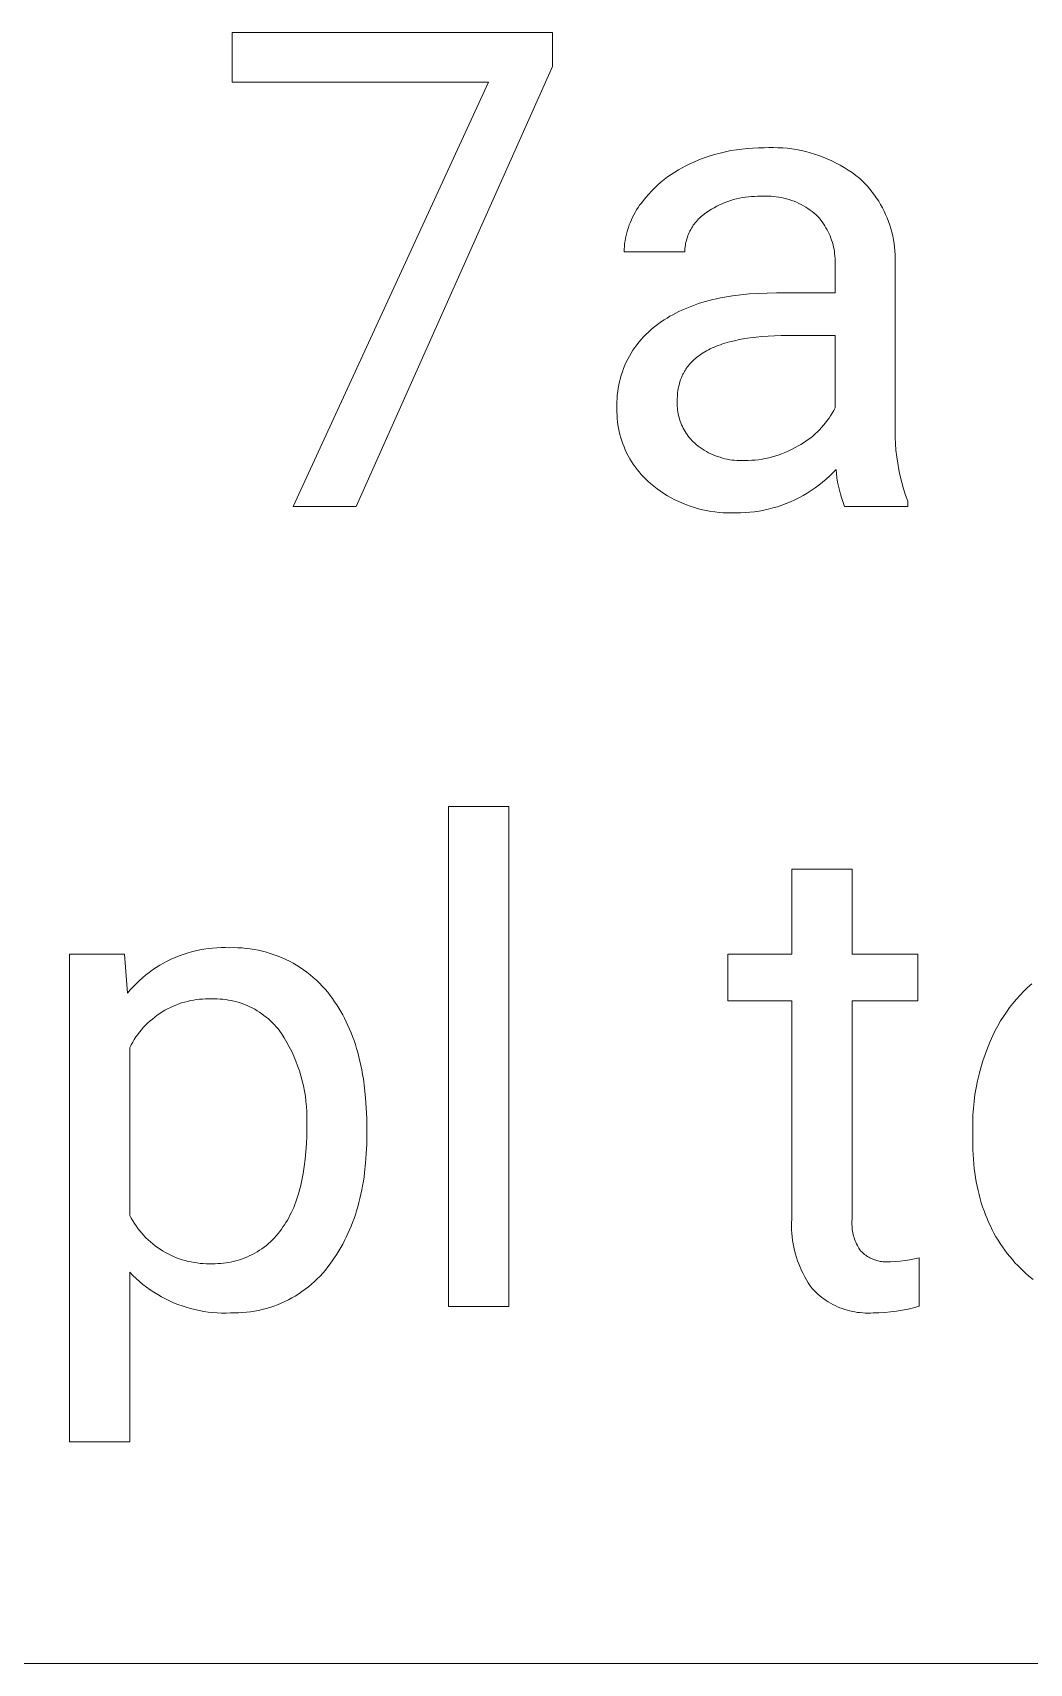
# Model space of a CAD drawing. Header units: millimetres. Extents: x -962 to 3068, y -237 to 2578.
# Drawn here: x 2052.8 to 2133.1, y -12 to 119.3 of the extents above; entities that cross this region are included whole.
import ezdxf

# ---------------------------------------------------------------- set-up
doc = ezdxf.new("R2010")
doc.units = ezdxf.units.MM
doc.header["$MEASUREMENT"] = 0
doc.layers.add('Domyślny', color=7, linetype='Continuous', true_color=0x000000)

msp = doc.modelspace()

# ---------------------------------------------------------------- linework, layer by layer
at = {"layer": 'Domyślny', "color": 18, "lineweight": 15, "true_color": 0x000000}
for p, q in [((2068.88, 115.34), (2068.88, 119.33)), ((2068.88, 119.33), (2094.67, 119.33)), ((2094.67, 119.33), (2094.67, 116.6)), ((2094.67, 116.6), (2078.86, 81.16)), ((2089.53, 115.34), (2068.88, 115.34)), ((2073.78, 81.16), (2089.53, 115.34)), ((2106.05, 108.9), (2106.46, 109.07)), ((2106.46, 109.07), (2106.88, 109.23)), ((2106.88, 109.23), (2107.3, 109.37)), ((2107.3, 109.37), (2107.73, 109.51)), ((2107.73, 109.51), (2108.16, 109.62)), ((2108.16, 109.62), (2108.6, 109.73)), ((2108.6, 109.73), (2109.04, 109.82)), ((2109.04, 109.82), (2109.48, 109.89)), ((2109.48, 109.89), (2109.92, 109.95)), ((2109.92, 109.95), (2110.37, 110)), ((2110.37, 110), (2110.81, 110.03)), ((2110.81, 110.03), (2111.26, 110.05)), ((2111.26, 110.05), (2111.71, 110.05)), ((2111.71, 110.05), (2112.08, 110.07)), ((2112.08, 110.07), (2112.46, 110.07)), ((2112.46, 110.07), (2112.83, 110.06)), ((2112.83, 110.06), (2113.21, 110.04)), ((2113.21, 110.04), (2113.58, 110.01)), ((2113.58, 110.01), (2113.95, 109.96)), ((2113.95, 109.96), (2114.32, 109.9)), ((2114.32, 109.9), (2114.69, 109.83)), ((2114.69, 109.83), (2115.06, 109.75)), ((2115.06, 109.75), (2115.42, 109.65)), ((2115.42, 109.65), (2115.78, 109.54)), ((2115.78, 109.54), (2116.13, 109.42)), ((2116.13, 109.42), (2116.48, 109.29)), ((2116.48, 109.29), (2116.83, 109.14)), ((2116.83, 109.14), (2117.17, 108.99)), ((2103.94, 107.7), (2104.22, 107.9)), ((2104.22, 107.9), (2104.51, 108.09)), ((2104.51, 108.09), (2104.81, 108.28)), ((2104.81, 108.28), (2105.11, 108.45)), ((2105.11, 108.45), (2105.42, 108.61)), ((2105.42, 108.61), (2105.73, 108.76)), ((2105.73, 108.76), (2106.05, 108.9)), ((2117.17, 108.99), (2117.51, 108.82)), ((2117.51, 108.82), (2117.84, 108.65)), ((2117.84, 108.65), (2118.16, 108.46)), ((2118.16, 108.46), (2118.48, 108.26)), ((2118.48, 108.26), (2118.79, 108.05)), ((2118.79, 108.05), (2119.09, 107.83)), ((2119.09, 107.83), (2119.39, 107.6)), ((2102.41, 106.3), (2102.64, 106.56)), ((2102.64, 106.56), (2102.89, 106.8)), ((2102.89, 106.8), (2103.14, 107.04)), ((2103.14, 107.04), (2103.4, 107.27)), ((2103.4, 107.27), (2103.67, 107.49)), ((2103.67, 107.49), (2103.94, 107.7)), ((2119.39, 107.6), (2119.61, 107.39)), ((2119.61, 107.39), (2119.82, 107.17)), ((2119.82, 107.17), (2120.03, 106.95)), ((2120.03, 106.95), (2120.22, 106.72)), ((2120.22, 106.72), (2120.41, 106.49)), ((2120.41, 106.49), (2120.6, 106.24)), ((2101.44, 105.05), (2101.57, 105.23)), ((2101.57, 105.23), (2101.69, 105.42)), ((2101.69, 105.42), (2101.83, 105.6)), ((2101.83, 105.6), (2101.97, 105.77)), ((2101.97, 105.77), (2102.18, 106.04)), ((2102.18, 106.04), (2102.41, 106.3)), ((2107.47, 105.1), (2107.27, 104.97)), ((2107.68, 105.22), (2107.47, 105.1)), ((2107.9, 105.34), (2107.68, 105.22)), ((2108.12, 105.45), (2107.9, 105.34)), ((2108.34, 105.55), (2108.12, 105.45)), ((2108.56, 105.64), (2108.34, 105.55)), ((2108.79, 105.73), (2108.56, 105.64)), ((2109.02, 105.81), (2108.79, 105.73)), ((2109.26, 105.88), (2109.02, 105.81)), ((2109.49, 105.94), (2109.26, 105.88)), ((2109.73, 106), (2109.49, 105.94)), ((2109.97, 106.04), (2109.73, 106)), ((2110.21, 106.08), (2109.97, 106.04)), ((2110.45, 106.11), (2110.21, 106.08)), ((2110.7, 106.13), (2110.45, 106.11)), ((2110.94, 106.14), (2110.7, 106.13)), ((2111.18, 106.15), (2110.94, 106.14)), ((2111.43, 106.15), (2111.18, 106.15)), ((2111.64, 106.16), (2111.43, 106.15)), ((2111.85, 106.16), (2111.64, 106.16)), ((2112.06, 106.16), (2111.85, 106.16)), ((2112.27, 106.15), (2112.06, 106.16)), ((2112.48, 106.13), (2112.27, 106.15)), ((2112.69, 106.11), (2112.48, 106.13)), ((2112.9, 106.08), (2112.69, 106.11)), ((2113.11, 106.04), (2112.9, 106.08)), ((2113.31, 105.99), (2113.11, 106.04)), ((2113.52, 105.94), (2113.31, 105.99)), ((2113.72, 105.88), (2113.52, 105.94)), ((2113.92, 105.81), (2113.72, 105.88)), ((2114.12, 105.74), (2113.92, 105.81)), ((2114.31, 105.66), (2114.12, 105.74)), ((2114.5, 105.57), (2114.31, 105.66)), ((2114.69, 105.47), (2114.5, 105.57)), ((2114.88, 105.37), (2114.69, 105.47)), ((2115.06, 105.27), (2114.88, 105.37)), ((2115.24, 105.15), (2115.06, 105.27)), ((2115.41, 105.04), (2115.24, 105.15)), ((2120.6, 106.24), (2120.77, 106)), ((2120.77, 106), (2120.94, 105.74)), ((2120.94, 105.74), (2121.09, 105.48)), ((2121.09, 105.48), (2121.24, 105.22)), ((2121.24, 105.22), (2121.38, 104.95)), ((2100.78, 103.64), (2100.85, 103.85)), ((2100.85, 103.85), (2100.94, 104.05)), ((2100.94, 104.05), (2101.02, 104.26)), ((2101.02, 104.26), (2101.12, 104.46)), ((2101.12, 104.46), (2101.22, 104.66)), ((2101.22, 104.66), (2101.33, 104.85)), ((2101.33, 104.85), (2101.44, 105.05)), ((2106.01, 103.81), (2105.94, 103.69)), ((2106.09, 103.91), (2106.01, 103.81)), ((2106.17, 104.02), (2106.09, 103.91)), ((2106.26, 104.12), (2106.17, 104.02)), ((2106.35, 104.22), (2106.26, 104.12)), ((2106.44, 104.32), (2106.35, 104.22)), ((2106.54, 104.41), (2106.44, 104.32)), ((2106.64, 104.51), (2106.54, 104.41)), ((2106.74, 104.59), (2106.64, 104.51)), ((2106.85, 104.68), (2106.74, 104.59)), ((2106.95, 104.75), (2106.85, 104.68)), ((2107.07, 104.83), (2106.95, 104.75)), ((2107.27, 104.97), (2107.07, 104.83)), ((2115.58, 104.91), (2115.41, 105.04)), ((2115.75, 104.78), (2115.58, 104.91)), ((2115.91, 104.64), (2115.75, 104.78)), ((2116.04, 104.51), (2115.91, 104.64)), ((2116.16, 104.37), (2116.04, 104.51)), ((2116.27, 104.22), (2116.16, 104.37)), ((2116.39, 104.08), (2116.27, 104.22)), ((2116.49, 103.92), (2116.39, 104.08)), ((2116.6, 103.77), (2116.49, 103.92)), ((2116.69, 103.61), (2116.6, 103.77)), ((2121.38, 104.95), (2121.5, 104.67)), ((2121.5, 104.67), (2121.62, 104.4)), ((2121.62, 104.4), (2121.73, 104.11)), ((2121.73, 104.11), (2121.83, 103.83)), ((2121.83, 103.83), (2121.92, 103.54)), ((2100.48, 102.33), (2100.52, 102.55)), ((2100.52, 102.55), (2100.55, 102.77)), ((2100.55, 102.77), (2100.6, 102.99)), ((2100.6, 102.99), (2100.65, 103.21)), ((2100.65, 103.21), (2100.71, 103.42)), ((2100.71, 103.42), (2100.78, 103.64)), ((2105.42, 102.46), (2105.39, 102.33)), ((2105.45, 102.59), (2105.42, 102.46)), ((2105.49, 102.72), (2105.45, 102.59)), ((2105.53, 102.85), (2105.49, 102.72)), ((2105.58, 102.98), (2105.53, 102.85)), ((2105.63, 103.1), (2105.58, 102.98)), ((2105.68, 103.22), (2105.63, 103.1)), ((2105.74, 103.34), (2105.68, 103.22)), ((2105.8, 103.46), (2105.74, 103.34)), ((2105.87, 103.58), (2105.8, 103.46)), ((2105.94, 103.69), (2105.87, 103.58)), ((2116.78, 103.45), (2116.69, 103.61)), ((2116.87, 103.28), (2116.78, 103.45)), ((2116.95, 103.12), (2116.87, 103.28)), ((2117.02, 102.95), (2116.95, 103.12)), ((2117.09, 102.77), (2117.02, 102.95)), ((2117.15, 102.6), (2117.09, 102.77)), ((2117.21, 102.42), (2117.15, 102.6)), ((2121.92, 103.54), (2122, 103.25)), ((2122, 103.25), (2122.07, 102.95)), ((2122.07, 102.95), (2122.13, 102.65)), ((2122.13, 102.65), (2122.18, 102.35)), ((2100.44, 101.89), (2100.46, 102.11)), ((2100.44, 101.66), (2100.44, 101.89)), ((2105.32, 101.66), (2100.44, 101.66)), ((2100.46, 102.11), (2100.48, 102.33)), ((2105.33, 101.8), (2105.32, 101.66)), ((2105.34, 101.93), (2105.33, 101.8)), ((2105.35, 102.07), (2105.34, 101.93)), ((2105.37, 102.2), (2105.35, 102.07)), ((2105.39, 102.33), (2105.37, 102.2)), ((2117.26, 102.24), (2117.21, 102.42)), ((2117.3, 102.06), (2117.26, 102.24)), ((2117.34, 101.88), (2117.3, 102.06)), ((2117.37, 101.7), (2117.34, 101.88)), ((2117.39, 101.52), (2117.37, 101.7)), ((2117.41, 101.33), (2117.39, 101.52)), ((2117.43, 101.15), (2117.41, 101.33)), ((2117.43, 100.96), (2117.43, 101.15)), ((2122.18, 102.35), (2122.22, 102.05)), ((2122.22, 102.05), (2122.25, 101.75)), ((2122.25, 101.75), (2122.27, 101.45)), ((2122.27, 101.45), (2122.27, 101.15)), ((2122.27, 101.15), (2122.27, 100.84)), ((2117.43, 100.78), (2117.43, 100.96)), ((2117.43, 100.59), (2117.43, 100.78)), ((2117.43, 98.36), (2117.43, 100.59)), ((2122.27, 100.84), (2122.27, 87.8)), ((2105.35, 97.09), (2105.61, 97.2)), ((2105.61, 97.2), (2105.88, 97.3)), ((2105.88, 97.3), (2106.15, 97.4)), ((2106.15, 97.4), (2106.43, 97.5)), ((2106.43, 97.5), (2106.71, 97.58)), ((2106.71, 97.58), (2107, 97.67)), ((2107, 97.67), (2107.29, 97.75)), ((2107.29, 97.75), (2107.59, 97.82)), ((2107.59, 97.82), (2107.89, 97.89)), ((2107.89, 97.89), (2108.2, 97.96)), ((2108.2, 97.96), (2108.52, 98.02)), ((2108.52, 98.02), (2109.16, 98.12)), ((2109.16, 98.12), (2109.83, 98.21)), ((2109.83, 98.21), (2110.52, 98.28)), ((2110.52, 98.28), (2111.22, 98.32)), ((2111.22, 98.32), (2111.95, 98.35)), ((2111.95, 98.35), (2112.7, 98.36)), ((2112.7, 98.36), (2117.43, 98.36)), ((2103.02, 95.74), (2103.24, 95.91)), ((2103.24, 95.91), (2103.45, 96.06)), ((2103.45, 96.06), (2103.67, 96.2)), ((2103.67, 96.2), (2103.9, 96.34)), ((2103.9, 96.34), (2104.12, 96.48)), ((2104.12, 96.48), (2104.36, 96.61)), ((2104.36, 96.61), (2104.6, 96.74)), ((2104.6, 96.74), (2104.84, 96.86)), ((2104.84, 96.86), (2105.09, 96.98)), ((2105.09, 96.98), (2105.35, 97.09)), ((2101.64, 94.41), (2101.81, 94.62)), ((2101.81, 94.62), (2102, 94.82)), ((2102, 94.82), (2102.19, 95.02)), ((2102.19, 95.02), (2102.39, 95.21)), ((2102.39, 95.21), (2102.59, 95.4)), ((2102.59, 95.4), (2102.8, 95.57)), ((2102.8, 95.57), (2103.02, 95.74)), ((2109.73, 94.6), (2109.32, 94.51)), ((2110.15, 94.68), (2109.73, 94.6)), ((2110.6, 94.74), (2110.15, 94.68)), ((2111.06, 94.8), (2110.6, 94.74)), ((2111.54, 94.85), (2111.06, 94.8)), ((2112.03, 94.88), (2111.54, 94.85)), ((2112.55, 94.91), (2112.03, 94.88)), ((2113.08, 94.92), (2112.55, 94.91)), ((2113.63, 94.93), (2113.08, 94.92)), ((2117.43, 94.93), (2113.63, 94.93)), ((2117.43, 89.1), (2117.43, 94.93)), ((2100.74, 93.02), (2100.87, 93.27)), ((2100.87, 93.27), (2101, 93.51)), ((2101, 93.51), (2101.15, 93.74)), ((2101.15, 93.74), (2101.3, 93.97)), ((2101.3, 93.97), (2101.47, 94.19)), ((2101.47, 94.19), (2101.64, 94.41)), ((2106.42, 93.28), (2106.3, 93.19)), ((2106.55, 93.37), (2106.42, 93.28)), ((2106.67, 93.46), (2106.55, 93.37)), ((2106.81, 93.54), (2106.67, 93.46)), ((2106.94, 93.62), (2106.81, 93.54)), ((2107.08, 93.7), (2106.94, 93.62)), ((2107.23, 93.78), (2107.08, 93.7)), ((2107.38, 93.86), (2107.23, 93.78)), ((2107.53, 93.93), (2107.38, 93.86)), ((2107.69, 94), (2107.53, 93.93)), ((2107.86, 94.07), (2107.69, 94)), ((2108.02, 94.13), (2107.86, 94.07)), ((2108.2, 94.19), (2108.02, 94.13)), ((2108.37, 94.25), (2108.2, 94.19)), ((2108.55, 94.31), (2108.37, 94.25)), ((2108.74, 94.37), (2108.55, 94.31)), ((2108.93, 94.42), (2108.74, 94.37)), ((2109.32, 94.51), (2108.93, 94.42)), ((2100.21, 91.75), (2100.3, 92.01)), ((2100.3, 92.01), (2100.4, 92.27)), ((2100.4, 92.27), (2100.5, 92.53)), ((2100.5, 92.53), (2100.61, 92.78)), ((2100.61, 92.78), (2100.74, 93.02)), ((2105.27, 91.99), (2105.24, 91.93)), ((2105.31, 92.05), (2105.27, 91.99)), ((2105.35, 92.11), (2105.31, 92.05)), ((2105.38, 92.17), (2105.35, 92.11)), ((2105.42, 92.23), (2105.38, 92.17)), ((2105.46, 92.29), (2105.42, 92.23)), ((2105.5, 92.35), (2105.46, 92.29)), ((2105.54, 92.41), (2105.5, 92.35)), ((2105.59, 92.46), (2105.54, 92.41)), ((2105.63, 92.52), (2105.59, 92.46)), ((2105.68, 92.57), (2105.63, 92.52)), ((2105.77, 92.68), (2105.68, 92.57)), ((2105.87, 92.79), (2105.77, 92.68)), ((2105.97, 92.89), (2105.87, 92.79)), ((2106.08, 92.99), (2105.97, 92.89)), ((2106.19, 93.09), (2106.08, 92.99)), ((2106.3, 93.19), (2106.19, 93.09)), ((2099.92, 90.41), (2099.96, 90.68)), ((2099.96, 90.68), (2100.01, 90.95)), ((2100.01, 90.95), (2100.07, 91.22)), ((2100.07, 91.22), (2100.14, 91.49)), ((2100.14, 91.49), (2100.21, 91.75)), ((2104.8, 90.64), (2104.77, 90.49)), ((2104.82, 90.79), (2104.8, 90.64)), ((2104.86, 90.93), (2104.82, 90.79)), ((2104.89, 91.07), (2104.86, 90.93)), ((2104.93, 91.21), (2104.89, 91.07)), ((2104.98, 91.35), (2104.93, 91.21)), ((2105.03, 91.48), (2104.98, 91.35)), ((2105.06, 91.55), (2105.03, 91.48)), ((2105.08, 91.61), (2105.06, 91.55)), ((2105.11, 91.68), (2105.08, 91.61)), ((2105.14, 91.74), (2105.11, 91.68)), ((2105.17, 91.81), (2105.14, 91.74)), ((2105.21, 91.87), (2105.17, 91.81)), ((2105.24, 91.93), (2105.21, 91.87)), ((2099.85, 89.59), (2099.87, 89.86)), ((2099.85, 89.31), (2099.85, 89.59)), ((2099.87, 89.86), (2099.89, 90.13)), ((2099.89, 90.13), (2099.92, 90.41)), ((2104.72, 89.71), (2104.71, 89.55)), ((2104.71, 89.55), (2104.71, 89.4)), ((2104.71, 89.4), (2104.72, 89.24)), ((2104.73, 90.03), (2104.72, 89.87)), ((2104.72, 89.87), (2104.72, 89.71)), ((2104.74, 90.18), (2104.73, 90.03)), ((2104.75, 90.34), (2104.74, 90.18)), ((2104.77, 90.49), (2104.75, 90.34)), ((2099.86, 89.03), (2099.85, 89.31)), ((2099.86, 88.77), (2099.86, 89.03)), ((2099.87, 88.51), (2099.86, 88.77)), ((2099.88, 88.25), (2099.87, 88.51)), ((2099.91, 87.99), (2099.88, 88.25)), ((2104.72, 89.24), (2104.73, 89.09)), ((2104.73, 89.09), (2104.75, 88.94)), ((2104.75, 88.94), (2104.77, 88.79)), ((2104.77, 88.79), (2104.8, 88.63)), ((2104.8, 88.63), (2104.83, 88.48)), ((2104.83, 88.48), (2104.86, 88.33)), ((2104.86, 88.33), (2104.91, 88.19)), ((2104.91, 88.19), (2104.96, 88.04)), ((2104.96, 88.04), (2105.01, 87.9)), ((2116.65, 87.89), (2116.8, 88.08)), ((2116.8, 88.08), (2116.94, 88.27)), ((2116.94, 88.27), (2117.07, 88.47)), ((2117.07, 88.47), (2117.2, 88.68)), ((2117.2, 88.68), (2117.32, 88.89)), ((2117.32, 88.89), (2117.43, 89.1)), ((2099.94, 87.73), (2099.91, 87.99)), ((2099.99, 87.47), (2099.94, 87.73)), ((2100.04, 87.21), (2099.99, 87.47)), ((2100.1, 86.95), (2100.04, 87.21)), ((2100.17, 86.7), (2100.1, 86.95)), ((2100.25, 86.45), (2100.17, 86.7)), ((2105.01, 87.9), (2105.07, 87.75)), ((2105.07, 87.75), (2105.13, 87.61)), ((2105.13, 87.61), (2105.2, 87.47)), ((2105.2, 87.47), (2105.27, 87.34)), ((2105.27, 87.34), (2105.35, 87.21)), ((2105.35, 87.21), (2105.43, 87.07)), ((2105.43, 87.07), (2105.51, 86.95)), ((2105.51, 86.95), (2105.6, 86.82)), ((2105.6, 86.82), (2105.7, 86.7)), ((2105.7, 86.7), (2105.8, 86.58)), ((2115.27, 86.55), (2115.47, 86.7)), ((2115.47, 86.7), (2115.65, 86.85)), ((2115.65, 86.85), (2115.83, 87.01)), ((2115.83, 87.01), (2116.01, 87.17)), ((2116.01, 87.17), (2116.18, 87.34)), ((2116.18, 87.34), (2116.34, 87.52)), ((2116.34, 87.52), (2116.5, 87.7)), ((2116.5, 87.7), (2116.65, 87.89)), ((2122.27, 87.8), (2122.26, 87.27)), ((2122.26, 87.27), (2122.27, 86.74)), ((2122.27, 86.74), (2122.29, 86.22)), ((2100.33, 86.2), (2100.25, 86.45)), ((2100.43, 85.96), (2100.33, 86.2)), ((2100.53, 85.72), (2100.43, 85.96)), ((2100.64, 85.48), (2100.53, 85.72)), ((2100.76, 85.24), (2100.64, 85.48)), ((2105.8, 86.58), (2105.9, 86.47)), ((2105.9, 86.47), (2106.01, 86.36)), ((2106.01, 86.36), (2106.12, 86.25)), ((2106.12, 86.25), (2106.23, 86.15)), ((2106.23, 86.15), (2106.39, 86.03)), ((2106.39, 86.03), (2106.55, 85.91)), ((2106.55, 85.91), (2106.72, 85.8)), ((2106.72, 85.8), (2106.89, 85.69)), ((2106.89, 85.69), (2107.06, 85.59)), ((2107.06, 85.59), (2107.24, 85.49)), ((2107.24, 85.49), (2107.42, 85.41)), ((2107.42, 85.41), (2107.6, 85.32)), ((2112.92, 85.33), (2113.19, 85.42)), ((2113.19, 85.42), (2113.45, 85.53)), ((2113.45, 85.53), (2113.71, 85.65)), ((2113.71, 85.65), (2113.96, 85.77)), ((2113.96, 85.77), (2114.21, 85.9)), ((2114.21, 85.9), (2114.46, 86.04)), ((2114.46, 86.04), (2114.67, 86.16)), ((2114.67, 86.16), (2114.88, 86.28)), ((2114.88, 86.28), (2115.08, 86.42)), ((2115.08, 86.42), (2115.27, 86.55)), ((2122.29, 86.22), (2122.33, 85.69)), ((2122.33, 85.69), (2122.39, 85.17)), ((2100.89, 85.01), (2100.76, 85.24)), ((2101.03, 84.79), (2100.89, 85.01)), ((2101.17, 84.57), (2101.03, 84.79)), ((2101.32, 84.35), (2101.17, 84.57)), ((2101.48, 84.14), (2101.32, 84.35)), ((2101.65, 83.94), (2101.48, 84.14)), ((2107.6, 85.32), (2107.79, 85.25)), ((2107.79, 85.25), (2107.97, 85.18)), ((2107.97, 85.18), (2108.16, 85.12)), ((2108.16, 85.12), (2108.36, 85.06)), ((2108.36, 85.06), (2108.55, 85.01)), ((2108.55, 85.01), (2108.75, 84.97)), ((2108.75, 84.97), (2108.94, 84.93)), ((2108.94, 84.93), (2109.14, 84.9)), ((2109.14, 84.9), (2109.34, 84.88)), ((2109.34, 84.88), (2109.54, 84.87)), ((2109.54, 84.87), (2109.74, 84.86)), ((2109.74, 84.86), (2109.94, 84.86)), ((2109.94, 84.86), (2110.14, 84.86)), ((2110.14, 84.86), (2110.42, 84.87)), ((2110.42, 84.87), (2110.71, 84.88)), ((2110.71, 84.88), (2110.99, 84.9)), ((2110.99, 84.9), (2111.27, 84.93)), ((2111.27, 84.93), (2111.55, 84.98)), ((2111.55, 84.98), (2111.83, 85.03)), ((2111.83, 85.03), (2112.1, 85.09)), ((2112.1, 85.09), (2112.38, 85.16)), ((2112.38, 85.16), (2112.65, 85.24)), ((2112.65, 85.24), (2112.92, 85.33)), ((2117.51, 84.15), (2117.25, 83.88)), ((2117.54, 83.81), (2117.51, 84.15)), ((2122.39, 85.17), (2122.47, 84.64)), ((2122.47, 84.64), (2122.56, 84.12)), ((2122.56, 84.12), (2122.67, 83.61)), ((2101.82, 83.74), (2101.65, 83.94)), ((2102, 83.55), (2101.82, 83.74)), ((2102.18, 83.36), (2102, 83.55)), ((2102.37, 83.18), (2102.18, 83.36)), ((2102.57, 83.01), (2102.37, 83.18)), ((2102.83, 82.79), (2102.57, 83.01)), ((2103.1, 82.59), (2102.83, 82.79)), ((2116.11, 82.88), (2115.81, 82.65)), ((2116.41, 83.11), (2116.11, 82.88)), ((2116.7, 83.36), (2116.41, 83.11)), ((2116.98, 83.61), (2116.7, 83.36)), ((2117.25, 83.88), (2116.98, 83.61)), ((2117.58, 83.47), (2117.54, 83.81)), ((2117.63, 83.13), (2117.58, 83.47)), ((2117.7, 82.8), (2117.63, 83.13)), ((2117.77, 82.47), (2117.7, 82.8)), ((2122.67, 83.61), (2122.8, 83.09)), ((2122.8, 83.09), (2122.94, 82.59)), ((2103.37, 82.39), (2103.1, 82.59)), ((2103.65, 82.2), (2103.37, 82.39)), ((2103.94, 82.03), (2103.65, 82.2)), ((2104.23, 81.86), (2103.94, 82.03)), ((2104.53, 81.7), (2104.23, 81.86)), ((2104.84, 81.56), (2104.53, 81.7)), ((2105.14, 81.42), (2104.84, 81.56)), ((2113.84, 81.54), (2113.49, 81.4)), ((2114.18, 81.7), (2113.84, 81.54)), ((2114.52, 81.86), (2114.18, 81.7)), ((2114.85, 82.04), (2114.52, 81.86)), ((2115.18, 82.24), (2114.85, 82.04)), ((2115.5, 82.44), (2115.18, 82.24)), ((2115.81, 82.65), (2115.5, 82.44)), ((2117.86, 82.14), (2117.77, 82.47)), ((2117.96, 81.81), (2117.86, 82.14)), ((2118.07, 81.49), (2117.96, 81.81)), ((2118.19, 81.17), (2118.07, 81.49)), ((2122.94, 82.59), (2123.1, 82.08)), ((2123.1, 82.08), (2123.28, 81.59)), ((2123.28, 81.59), (2123.28, 81.17)), ((2078.86, 81.16), (2073.78, 81.16)), ((2105.46, 81.29), (2105.14, 81.42)), ((2105.77, 81.18), (2105.46, 81.29)), ((2106.1, 81.07), (2105.77, 81.18)), ((2106.42, 80.98), (2106.1, 81.07)), ((2106.75, 80.9), (2106.42, 80.98)), ((2107.08, 80.83), (2106.75, 80.9)), ((2107.41, 80.77), (2107.08, 80.83)), ((2107.74, 80.72), (2107.41, 80.77)), ((2108.08, 80.68), (2107.74, 80.72)), ((2108.42, 80.65), (2108.08, 80.68)), ((2108.75, 80.64), (2108.42, 80.65)), ((2109.09, 80.64), (2108.75, 80.64)), ((2109.43, 80.65), (2109.09, 80.64)), ((2109.81, 80.65), (2109.43, 80.65)), ((2110.18, 80.67), (2109.81, 80.65)), ((2110.56, 80.7), (2110.18, 80.67)), ((2110.94, 80.74), (2110.56, 80.7)), ((2111.31, 80.79), (2110.94, 80.74)), ((2111.68, 80.86), (2111.31, 80.79)), ((2112.05, 80.94), (2111.68, 80.86)), ((2112.42, 81.04), (2112.05, 80.94)), ((2112.78, 81.14), (2112.42, 81.04)), ((2113.14, 81.26), (2112.78, 81.14)), ((2113.49, 81.4), (2113.14, 81.26)), ((2123.28, 81.17), (2118.19, 81.17)), ((2086.31, 16.73), (2086.31, 56.99)), ((2086.31, 56.99), (2091.16, 56.99)), ((2091.16, 56.99), (2091.16, 16.73)), ((2113.94, 45.09), (2113.94, 51.96)), ((2113.94, 51.96), (2118.79, 51.96)), ((2118.79, 51.96), (2118.79, 45.09)), ((2055.77, 5.83), (2055.77, 45.1)), ((2055.77, 45.1), (2060.2, 45.1)), ((2060.2, 45.1), (2060.44, 41.96)), ((2063.65, 44.54), (2063.96, 44.7)), ((2063.96, 44.7), (2064.28, 44.84)), ((2064.28, 44.84), (2064.6, 44.97)), ((2064.6, 44.97), (2064.92, 45.08)), ((2064.92, 45.08), (2065.25, 45.19)), ((2065.25, 45.19), (2065.59, 45.29)), ((2065.59, 45.29), (2065.92, 45.37)), ((2065.92, 45.37), (2066.26, 45.44)), ((2066.26, 45.44), (2066.6, 45.51)), ((2066.6, 45.51), (2066.94, 45.55)), ((2066.94, 45.55), (2067.29, 45.59)), ((2067.29, 45.59), (2067.63, 45.62)), ((2067.63, 45.62), (2067.98, 45.63)), ((2067.98, 45.63), (2068.32, 45.63)), ((2068.32, 45.63), (2068.67, 45.62)), ((2068.67, 45.62), (2069, 45.63)), ((2069, 45.63), (2069.34, 45.62)), ((2069.34, 45.62), (2069.67, 45.6)), ((2069.67, 45.6), (2070, 45.57)), ((2070, 45.57), (2070.33, 45.54)), ((2070.33, 45.54), (2070.66, 45.48)), ((2070.66, 45.48), (2070.99, 45.42)), ((2070.99, 45.42), (2071.31, 45.35)), ((2071.31, 45.35), (2071.63, 45.27)), ((2071.63, 45.27), (2071.95, 45.17)), ((2071.95, 45.17), (2072.27, 45.06)), ((2072.27, 45.06), (2072.58, 44.95)), ((2072.58, 44.95), (2072.89, 44.82)), ((2072.89, 44.82), (2073.19, 44.68)), ((2073.19, 44.68), (2073.49, 44.53)), ((2108.78, 41.35), (2108.78, 45.09)), ((2108.78, 45.09), (2113.94, 45.09)), ((2118.79, 45.09), (2124.09, 45.09)), ((2124.09, 45.09), (2124.09, 41.35)), ((2061.65, 43.2), (2061.91, 43.42)), ((2061.91, 43.42), (2062.18, 43.63)), ((2062.18, 43.63), (2062.46, 43.83)), ((2062.46, 43.83), (2062.75, 44.03)), ((2062.75, 44.03), (2063.05, 44.21)), ((2063.05, 44.21), (2063.35, 44.38)), ((2063.35, 44.38), (2063.65, 44.54)), ((2073.49, 44.53), (2073.78, 44.38)), ((2073.78, 44.38), (2074.07, 44.21)), ((2074.07, 44.21), (2074.35, 44.03)), ((2074.35, 44.03), (2074.63, 43.84)), ((2074.63, 43.84), (2074.9, 43.65)), ((2074.9, 43.65), (2075.16, 43.44)), ((2075.16, 43.44), (2075.41, 43.23)), ((2060.44, 41.96), (2060.67, 42.22)), ((2060.67, 42.22), (2060.9, 42.48)), ((2060.9, 42.48), (2061.14, 42.72)), ((2061.14, 42.72), (2061.39, 42.96)), ((2061.39, 42.96), (2061.65, 43.2)), ((2075.41, 43.23), (2075.66, 43)), ((2075.66, 43), (2075.9, 42.77)), ((2075.9, 42.77), (2076.13, 42.53)), ((2076.13, 42.53), (2076.36, 42.28)), ((2076.36, 42.28), (2076.57, 42.03)), ((2132.32, 41.8), (2132.62, 42.11)), ((2132.62, 42.11), (2132.93, 42.41)), ((2132.93, 42.41), (2133.26, 42.71)), ((2063.9, 40.81), (2063.68, 40.7)), ((2064.12, 40.91), (2063.9, 40.81)), ((2064.35, 41), (2064.12, 40.91)), ((2064.58, 41.09), (2064.35, 41)), ((2064.81, 41.17), (2064.58, 41.09)), ((2065.05, 41.24), (2064.81, 41.17)), ((2065.28, 41.3), (2065.05, 41.24)), ((2065.52, 41.36), (2065.28, 41.3)), ((2065.77, 41.4), (2065.52, 41.36)), ((2066.01, 41.44), (2065.77, 41.4)), ((2066.25, 41.47), (2066.01, 41.44)), ((2066.5, 41.49), (2066.25, 41.47)), ((2066.74, 41.5), (2066.5, 41.49)), ((2066.99, 41.5), (2066.74, 41.5)), ((2067.23, 41.5), (2066.99, 41.5)), ((2067.46, 41.5), (2067.23, 41.5)), ((2067.68, 41.5), (2067.46, 41.5)), ((2067.91, 41.49), (2067.68, 41.5)), ((2068.13, 41.47), (2067.91, 41.49)), ((2068.36, 41.44), (2068.13, 41.47)), ((2068.58, 41.41), (2068.36, 41.44)), ((2068.8, 41.37), (2068.58, 41.41)), ((2069.02, 41.32), (2068.8, 41.37)), ((2069.24, 41.26), (2069.02, 41.32)), ((2069.45, 41.2), (2069.24, 41.26)), ((2069.67, 41.13), (2069.45, 41.2)), ((2069.88, 41.05), (2069.67, 41.13)), ((2070.08, 40.96), (2069.88, 41.05)), ((2070.29, 40.87), (2070.08, 40.96)), ((2070.49, 40.77), (2070.29, 40.87)), ((2070.69, 40.66), (2070.49, 40.77)), ((2076.57, 42.03), (2076.78, 41.77)), ((2076.78, 41.77), (2076.96, 41.52)), ((2076.96, 41.52), (2077.13, 41.27)), ((2077.13, 41.27), (2077.3, 41.02)), ((2077.3, 41.02), (2077.47, 40.76)), ((2077.47, 40.76), (2077.63, 40.49)), ((2113.94, 41.35), (2108.78, 41.35)), ((2113.94, 23.75), (2113.94, 41.35)), ((2124.09, 41.35), (2118.79, 41.35)), ((2118.79, 41.35), (2118.79, 23.74)), ((2131.22, 40.44), (2131.48, 40.8)), ((2131.48, 40.8), (2131.75, 41.14)), ((2131.75, 41.14), (2132.03, 41.47)), ((2132.03, 41.47), (2132.32, 41.8)), ((2062.09, 39.56), (2061.91, 39.38)), ((2062.27, 39.72), (2062.09, 39.56)), ((2062.45, 39.88), (2062.27, 39.72)), ((2062.65, 40.03), (2062.45, 39.88)), ((2062.84, 40.18), (2062.65, 40.03)), ((2063.05, 40.32), (2062.84, 40.18)), ((2063.25, 40.45), (2063.05, 40.32)), ((2063.46, 40.58), (2063.25, 40.45)), ((2063.68, 40.7), (2063.46, 40.58)), ((2070.88, 40.55), (2070.69, 40.66)), ((2071.07, 40.43), (2070.88, 40.55)), ((2071.26, 40.3), (2071.07, 40.43)), ((2071.44, 40.17), (2071.26, 40.3)), ((2071.62, 40.03), (2071.44, 40.17)), ((2071.79, 39.89), (2071.62, 40.03)), ((2071.96, 39.74), (2071.79, 39.89)), ((2072.12, 39.58), (2071.96, 39.74)), ((2072.28, 39.42), (2072.12, 39.58)), ((2072.43, 39.25), (2072.28, 39.42)), ((2077.63, 40.49), (2077.78, 40.22)), ((2077.78, 40.22), (2077.93, 39.94)), ((2077.93, 39.94), (2078.07, 39.66)), ((2078.07, 39.66), (2078.2, 39.37)), ((2130.53, 39.34), (2130.75, 39.72)), ((2130.75, 39.72), (2130.98, 40.08)), ((2130.98, 40.08), (2131.22, 40.44)), ((2060.99, 38.23), (2060.87, 38.02)), ((2061.13, 38.44), (2060.99, 38.23)), ((2061.27, 38.64), (2061.13, 38.44)), ((2061.42, 38.83), (2061.27, 38.64)), ((2061.58, 39.02), (2061.42, 38.83)), ((2061.74, 39.21), (2061.58, 39.02)), ((2061.91, 39.38), (2061.74, 39.21)), ((2072.57, 39.08), (2072.43, 39.25)), ((2072.71, 38.9), (2072.57, 39.08)), ((2072.84, 38.72), (2072.71, 38.9)), ((2073.07, 38.37), (2072.84, 38.72)), ((2073.28, 38), (2073.07, 38.37)), ((2078.2, 39.37), (2078.33, 39.07)), ((2078.33, 39.07), (2078.46, 38.77)), ((2078.46, 38.77), (2078.58, 38.46)), ((2078.58, 38.46), (2078.69, 38.14)), ((2078.69, 38.14), (2078.8, 37.82)), ((2129.91, 38.06), (2130.13, 38.56)), ((2130.13, 38.56), (2130.33, 38.95)), ((2130.33, 38.95), (2130.53, 39.34)), ((2060.74, 37.81), (2060.63, 37.59)), ((2060.63, 37.59), (2060.63, 24.05)), ((2060.87, 38.02), (2060.74, 37.81)), ((2073.48, 37.64), (2073.28, 38)), ((2073.67, 37.26), (2073.48, 37.64)), ((2073.84, 36.88), (2073.67, 37.26)), ((2074.01, 36.49), (2073.84, 36.88)), ((2078.8, 37.82), (2078.9, 37.5)), ((2078.9, 37.5), (2078.99, 37.17)), ((2078.99, 37.17), (2079.08, 36.83)), ((2079.08, 36.83), (2079.16, 36.48)), ((2129.32, 36.5), (2129.5, 37.02)), ((2129.5, 37.02), (2129.69, 37.54)), ((2129.69, 37.54), (2129.91, 38.06)), ((2074.15, 36.1), (2074.01, 36.49)), ((2074.29, 35.7), (2074.15, 36.1)), ((2074.41, 35.3), (2074.29, 35.7)), ((2079.16, 36.48), (2079.24, 36.13)), ((2079.24, 36.13), (2079.31, 35.78)), ((2079.31, 35.78), (2079.38, 35.42)), ((2129.02, 35.43), (2129.16, 35.96)), ((2129.16, 35.96), (2129.32, 36.5)), ((2074.52, 34.9), (2074.41, 35.3)), ((2074.62, 34.49), (2074.52, 34.9)), ((2074.7, 34.08), (2074.62, 34.49)), ((2079.38, 35.42), (2079.44, 35.05)), ((2079.44, 35.05), (2079.54, 34.3)), ((2079.54, 34.3), (2079.62, 33.52)), ((2128.69, 33.79), (2128.78, 34.34)), ((2128.78, 34.34), (2128.89, 34.89)), ((2128.89, 34.89), (2129.02, 35.43)), ((2074.77, 33.66), (2074.7, 34.08)), ((2074.82, 33.25), (2074.77, 33.66)), ((2074.86, 32.83), (2074.82, 33.25)), ((2079.62, 33.52), (2079.68, 32.72)), ((2128.57, 32.69), (2128.62, 33.24)), ((2128.62, 33.24), (2128.69, 33.79)), ((2074.89, 32.41), (2074.86, 32.83)), ((2074.88, 31.15), (2074.9, 31.57)), ((2074.9, 31.99), (2074.89, 32.41)), ((2074.9, 31.57), (2074.9, 31.99)), ((2079.68, 32.72), (2079.72, 31.89)), ((2079.72, 31.89), (2079.73, 31.04)), ((2128.51, 31.58), (2128.53, 32.13)), ((2128.51, 31.02), (2128.51, 31.58)), ((2128.53, 32.13), (2128.57, 32.69)), ((2074.85, 29.83), (2074.88, 30.48)), ((2074.88, 30.48), (2074.88, 31.15)), ((2079.73, 30.6), (2079.72, 29.8)), ((2079.73, 31.04), (2079.73, 30.6)), ((2128.51, 30.14), (2128.51, 31.02)), ((2074.76, 28.59), (2074.81, 29.2)), ((2074.81, 29.2), (2074.85, 29.83)), ((2079.68, 29.02), (2079.62, 28.27)), ((2079.72, 29.8), (2079.68, 29.02)), ((2128.51, 29.74), (2128.51, 30.14)), ((2128.52, 29.35), (2128.51, 29.74)), ((2128.54, 28.97), (2128.52, 29.35)), ((2128.57, 28.59), (2128.54, 28.97)), ((2074.6, 27.44), (2074.68, 28.01)), ((2074.68, 28.01), (2074.76, 28.59)), ((2079.62, 28.27), (2079.54, 27.53)), ((2128.6, 28.22), (2128.57, 28.59)), ((2128.64, 27.85), (2128.6, 28.22)), ((2128.68, 27.48), (2128.64, 27.85)), ((2074.31, 26.12), (2074.37, 26.37)), ((2074.37, 26.37), (2074.43, 26.63)), ((2074.43, 26.63), (2074.49, 26.9)), ((2074.49, 26.9), (2074.55, 27.17)), ((2074.55, 27.17), (2074.6, 27.44)), ((2079.38, 26.45), (2079.31, 26.11)), ((2079.44, 26.81), (2079.38, 26.45)), ((2079.5, 27.16), (2079.44, 26.81)), ((2079.54, 27.53), (2079.5, 27.16)), ((2128.74, 27.12), (2128.68, 27.48)), ((2128.8, 26.77), (2128.74, 27.12)), ((2128.86, 26.42), (2128.8, 26.77)), ((2128.94, 26.08), (2128.86, 26.42)), ((2073.92, 24.93), (2074, 25.16)), ((2074, 25.16), (2074.08, 25.39)), ((2074.08, 25.39), (2074.16, 25.63)), ((2074.16, 25.63), (2074.24, 25.87)), ((2074.24, 25.87), (2074.31, 26.12)), ((2079.08, 25.09), (2078.99, 24.76)), ((2079.16, 25.42), (2079.08, 25.09)), ((2079.24, 25.76), (2079.16, 25.42)), ((2079.31, 26.11), (2079.24, 25.76)), ((2129.02, 25.74), (2128.94, 26.08)), ((2129.11, 25.4), (2129.02, 25.74)), ((2129.2, 25.07), (2129.11, 25.4)), ((2129.31, 24.75), (2129.2, 25.07)), ((2060.63, 24.05), (2060.75, 23.83)), ((2060.75, 23.83), (2060.87, 23.62)), ((2073.21, 23.49), (2073.32, 23.68)), ((2073.32, 23.68), (2073.43, 23.87)), ((2073.43, 23.87), (2073.53, 24.07)), ((2073.53, 24.07), (2073.64, 24.28)), ((2073.64, 24.28), (2073.73, 24.49)), ((2073.73, 24.49), (2073.83, 24.71)), ((2073.83, 24.71), (2073.92, 24.93)), ((2078.69, 23.81), (2078.58, 23.5)), ((2078.8, 24.12), (2078.69, 23.81)), ((2078.9, 24.44), (2078.8, 24.12)), ((2078.99, 24.76), (2078.9, 24.44)), ((2113.93, 23.47), (2113.94, 23.75)), ((2118.79, 23.74), (2118.78, 23.61)), ((2129.42, 24.43), (2129.31, 24.75)), ((2129.53, 24.12), (2129.42, 24.43)), ((2129.66, 23.81), (2129.53, 24.12)), ((2129.79, 23.51), (2129.66, 23.81)), ((2060.87, 23.62), (2061, 23.41)), ((2061, 23.41), (2061.14, 23.21)), ((2061.14, 23.21), (2061.28, 23.01)), ((2061.28, 23.01), (2061.44, 22.81)), ((2061.44, 22.81), (2061.59, 22.62)), ((2061.59, 22.62), (2061.76, 22.44)), ((2061.76, 22.44), (2061.93, 22.26)), ((2072.28, 22.26), (2072.43, 22.43)), ((2072.43, 22.43), (2072.57, 22.6)), ((2072.57, 22.6), (2072.71, 22.77)), ((2072.71, 22.77), (2072.84, 22.95)), ((2072.84, 22.95), (2072.97, 23.13)), ((2072.97, 23.13), (2073.09, 23.3)), ((2073.09, 23.3), (2073.21, 23.49)), ((2078.2, 22.6), (2078.07, 22.31)), ((2078.33, 22.9), (2078.2, 22.6)), ((2078.46, 23.2), (2078.33, 22.9)), ((2078.58, 23.5), (2078.46, 23.2)), ((2113.93, 23.19), (2113.93, 23.47)), ((2113.93, 22.91), (2113.93, 23.19)), ((2113.95, 22.62), (2113.93, 22.91)), ((2113.97, 22.34), (2113.95, 22.62)), ((2114.01, 22.06), (2113.97, 22.34)), ((2118.78, 23.61), (2118.78, 23.47)), ((2118.78, 23.47), (2118.78, 23.34)), ((2118.78, 23.34), (2118.79, 23.2)), ((2118.79, 23.2), (2118.8, 23.07)), ((2118.8, 23.07), (2118.81, 22.93)), ((2118.81, 22.93), (2118.83, 22.8)), ((2118.83, 22.8), (2118.86, 22.67)), ((2118.86, 22.67), (2118.89, 22.53)), ((2118.89, 22.53), (2118.92, 22.4)), ((2118.92, 22.4), (2118.96, 22.27)), ((2129.93, 23.21), (2129.79, 23.51)), ((2130.07, 22.91), (2129.93, 23.21)), ((2130.22, 22.62), (2130.07, 22.91)), ((2130.38, 22.34), (2130.22, 22.62)), ((2130.55, 22.06), (2130.38, 22.34)), ((2061.93, 22.26), (2062.11, 22.09)), ((2062.11, 22.09), (2062.29, 21.93)), ((2062.29, 21.93), (2062.48, 21.77)), ((2062.48, 21.77), (2062.67, 21.61)), ((2062.67, 21.61), (2062.87, 21.47)), ((2062.87, 21.47), (2063.07, 21.33)), ((2063.07, 21.33), (2063.28, 21.2)), ((2063.28, 21.2), (2063.5, 21.07)), ((2063.5, 21.07), (2063.71, 20.96)), ((2070.51, 20.92), (2070.71, 21.02)), ((2070.71, 21.02), (2070.9, 21.14)), ((2070.9, 21.14), (2071.09, 21.26)), ((2071.09, 21.26), (2071.27, 21.38)), ((2071.27, 21.38), (2071.45, 21.51)), ((2071.45, 21.51), (2071.63, 21.65)), ((2071.63, 21.65), (2071.8, 21.8)), ((2071.8, 21.8), (2071.96, 21.94)), ((2071.96, 21.94), (2072.13, 22.1)), ((2072.13, 22.1), (2072.28, 22.26)), ((2077.47, 21.2), (2077.3, 20.94)), ((2077.63, 21.47), (2077.47, 21.2)), ((2077.78, 21.75), (2077.63, 21.47)), ((2077.93, 22.03), (2077.78, 21.75)), ((2078.07, 22.31), (2077.93, 22.03)), ((2114.05, 21.78), (2114.01, 22.06)), ((2114.1, 21.5), (2114.05, 21.78)), ((2114.16, 21.23), (2114.1, 21.5)), ((2114.24, 20.95), (2114.16, 21.23)), ((2118.96, 22.27), (2119, 22.15)), ((2119, 22.15), (2119.05, 22.02)), ((2119.05, 22.02), (2119.1, 21.9)), ((2119.1, 21.9), (2119.16, 21.77)), ((2119.16, 21.77), (2119.22, 21.65)), ((2119.22, 21.65), (2119.28, 21.53)), ((2119.28, 21.53), (2119.35, 21.42)), ((2119.35, 21.42), (2119.42, 21.3)), ((2119.42, 21.3), (2119.5, 21.19)), ((2119.5, 21.19), (2119.57, 21.12)), ((2119.57, 21.12), (2119.65, 21.05)), ((2119.65, 21.05), (2119.72, 20.99)), ((2130.72, 21.79), (2130.55, 22.06)), ((2130.9, 21.52), (2130.72, 21.79)), ((2131.09, 21.26), (2130.9, 21.52)), ((2131.28, 21), (2131.09, 21.26)), ((2063.71, 20.96), (2063.94, 20.85)), ((2063.94, 20.85), (2064.16, 20.75)), ((2064.16, 20.75), (2064.39, 20.65)), ((2064.39, 20.65), (2064.62, 20.57)), ((2064.62, 20.57), (2064.85, 20.49)), ((2064.85, 20.49), (2065.09, 20.42)), ((2065.09, 20.42), (2065.33, 20.36)), ((2065.33, 20.36), (2065.57, 20.31)), ((2065.57, 20.31), (2065.81, 20.26)), ((2065.81, 20.26), (2066.06, 20.23)), ((2066.06, 20.23), (2066.3, 20.2)), ((2066.3, 20.2), (2066.55, 20.18)), ((2066.55, 20.18), (2066.79, 20.17)), ((2066.79, 20.17), (2067.04, 20.17)), ((2067.04, 20.17), (2067.29, 20.17)), ((2067.29, 20.17), (2067.51, 20.17)), ((2067.51, 20.17), (2067.73, 20.18)), ((2067.73, 20.18), (2067.96, 20.19)), ((2067.96, 20.19), (2068.18, 20.21)), ((2068.18, 20.21), (2068.4, 20.24)), ((2068.4, 20.24), (2068.62, 20.27)), ((2068.62, 20.27), (2068.84, 20.32)), ((2068.84, 20.32), (2069.06, 20.37)), ((2069.06, 20.37), (2069.27, 20.42)), ((2069.27, 20.42), (2069.48, 20.49)), ((2069.48, 20.49), (2069.7, 20.56)), ((2069.7, 20.56), (2069.9, 20.64)), ((2069.9, 20.64), (2070.11, 20.72)), ((2070.11, 20.72), (2070.31, 20.82)), ((2070.31, 20.82), (2070.51, 20.92)), ((2076.58, 19.92), (2076.38, 19.66)), ((2076.78, 20.17), (2076.58, 19.92)), ((2076.96, 20.42), (2076.78, 20.17)), ((2077.13, 20.68), (2076.96, 20.42)), ((2077.3, 20.94), (2077.13, 20.68)), ((2114.32, 20.68), (2114.24, 20.95)), ((2114.41, 20.41), (2114.32, 20.68)), ((2114.5, 20.15), (2114.41, 20.41)), ((2114.61, 19.89), (2114.5, 20.15)), ((2114.73, 19.63), (2114.61, 19.89)), ((2119.72, 20.99), (2119.8, 20.92)), ((2119.8, 20.92), (2119.89, 20.86)), ((2119.89, 20.86), (2119.97, 20.8)), ((2119.97, 20.8), (2120.05, 20.75)), ((2120.05, 20.75), (2120.14, 20.7)), ((2120.14, 20.7), (2120.23, 20.65)), ((2120.23, 20.65), (2120.32, 20.6)), ((2120.32, 20.6), (2120.41, 20.56)), ((2120.41, 20.56), (2120.51, 20.52)), ((2120.51, 20.52), (2120.6, 20.49)), ((2120.6, 20.49), (2120.7, 20.45)), ((2120.7, 20.45), (2120.8, 20.43)), ((2120.8, 20.43), (2120.89, 20.4)), ((2120.89, 20.4), (2120.99, 20.38)), ((2120.99, 20.38), (2121.09, 20.36)), ((2121.09, 20.36), (2121.19, 20.34)), ((2121.19, 20.34), (2121.29, 20.33)), ((2121.29, 20.33), (2121.4, 20.32)), ((2121.4, 20.32), (2121.5, 20.32)), ((2121.5, 20.32), (2121.6, 20.32)), ((2121.6, 20.32), (2121.7, 20.32)), ((2121.7, 20.32), (2121.8, 20.32)), ((2121.8, 20.32), (2121.9, 20.33)), ((2121.9, 20.33), (2122.29, 20.35)), ((2122.29, 20.35), (2122.68, 20.38)), ((2122.68, 20.38), (2123.06, 20.43)), ((2123.06, 20.43), (2123.45, 20.48)), ((2123.45, 20.48), (2123.83, 20.56)), ((2123.83, 20.56), (2124.21, 20.64)), ((2124.21, 20.64), (2124.21, 16.74)), ((2131.49, 20.75), (2131.28, 21)), ((2131.7, 20.5), (2131.49, 20.75)), ((2131.91, 20.25), (2131.7, 20.5)), ((2132.13, 20.02), (2131.91, 20.25)), ((2132.43, 19.72), (2132.13, 20.02)), ((2132.73, 19.43), (2132.43, 19.72)), ((2060.88, 19.23), (2060.63, 19.49)), ((2060.63, 19.49), (2060.63, 5.83)), ((2061.14, 18.98), (2060.88, 19.23)), ((2061.41, 18.74), (2061.14, 18.98)), ((2061.69, 18.51), (2061.41, 18.74)), ((2061.98, 18.29), (2061.69, 18.51)), ((2075.26, 18.52), (2075.02, 18.31)), ((2075.5, 18.73), (2075.26, 18.52)), ((2075.73, 18.95), (2075.5, 18.73)), ((2075.96, 19.18), (2075.73, 18.95)), ((2076.18, 19.42), (2075.96, 19.18)), ((2076.38, 19.66), (2076.18, 19.42)), ((2114.85, 19.37), (2114.73, 19.63)), ((2114.98, 19.12), (2114.85, 19.37)), ((2115.12, 18.88), (2114.98, 19.12)), ((2115.27, 18.64), (2115.12, 18.88)), ((2115.43, 18.4), (2115.27, 18.64)), ((2115.59, 18.17), (2115.43, 18.4)), ((2133.04, 19.16), (2132.73, 19.43)), ((2133.37, 18.89), (2133.04, 19.16)), ((2062.27, 18.07), (2061.98, 18.29)), ((2062.57, 17.87), (2062.27, 18.07)), ((2062.88, 17.68), (2062.57, 17.87)), ((2063.19, 17.5), (2062.88, 17.68)), ((2063.51, 17.33), (2063.19, 17.5)), ((2063.83, 17.17), (2063.51, 17.33)), ((2064.16, 17.03), (2063.83, 17.17)), ((2073.11, 17.12), (2072.82, 16.98)), ((2073.4, 17.26), (2073.11, 17.12)), ((2073.69, 17.41), (2073.4, 17.26)), ((2073.96, 17.57), (2073.69, 17.41)), ((2074.24, 17.74), (2073.96, 17.57)), ((2074.5, 17.92), (2074.24, 17.74)), ((2074.76, 18.11), (2074.5, 17.92)), ((2075.02, 18.31), (2074.76, 18.11)), ((2115.74, 18.02), (2115.59, 18.17)), ((2115.89, 17.87), (2115.74, 18.02)), ((2116.04, 17.73), (2115.89, 17.87)), ((2116.2, 17.59), (2116.04, 17.73)), ((2116.37, 17.46), (2116.2, 17.59)), ((2116.53, 17.34), (2116.37, 17.46)), ((2116.71, 17.22), (2116.53, 17.34)), ((2116.88, 17.1), (2116.71, 17.22)), ((2117.06, 17), (2116.88, 17.1)), ((2064.5, 16.89), (2064.16, 17.03)), ((2064.84, 16.77), (2064.5, 16.89)), ((2065.18, 16.66), (2064.84, 16.77)), ((2065.53, 16.56), (2065.18, 16.66)), ((2065.88, 16.47), (2065.53, 16.56)), ((2066.23, 16.39), (2065.88, 16.47)), ((2066.59, 16.33), (2066.23, 16.39)), ((2066.95, 16.28), (2066.59, 16.33)), ((2067.31, 16.24), (2066.95, 16.28)), ((2067.67, 16.22), (2067.31, 16.24)), ((2068.03, 16.2), (2067.67, 16.22)), ((2068.39, 16.2), (2068.03, 16.2)), ((2068.75, 16.21), (2068.39, 16.2)), ((2069.07, 16.21), (2068.75, 16.21)), ((2069.39, 16.21), (2069.07, 16.21)), ((2069.71, 16.23), (2069.39, 16.21)), ((2070.03, 16.26), (2069.71, 16.23)), ((2070.35, 16.3), (2070.03, 16.26)), ((2070.67, 16.35), (2070.35, 16.3)), ((2070.99, 16.41), (2070.67, 16.35)), ((2071.3, 16.48), (2070.99, 16.41)), ((2071.61, 16.56), (2071.3, 16.48)), ((2071.92, 16.65), (2071.61, 16.56)), ((2072.22, 16.75), (2071.92, 16.65)), ((2072.52, 16.86), (2072.22, 16.75)), ((2072.82, 16.98), (2072.52, 16.86)), ((2091.16, 16.73), (2086.31, 16.73)), ((2117.25, 16.89), (2117.06, 17)), ((2117.44, 16.8), (2117.25, 16.89)), ((2117.63, 16.71), (2117.44, 16.8)), ((2117.82, 16.63), (2117.63, 16.71)), ((2118.02, 16.56), (2117.82, 16.63)), ((2118.21, 16.49), (2118.02, 16.56)), ((2118.42, 16.43), (2118.21, 16.49)), ((2118.62, 16.37), (2118.42, 16.43)), ((2118.82, 16.33), (2118.62, 16.37)), ((2119.03, 16.29), (2118.82, 16.33)), ((2119.24, 16.25), (2119.03, 16.29)), ((2119.44, 16.23), (2119.24, 16.25)), ((2119.65, 16.21), (2119.44, 16.23)), ((2119.86, 16.2), (2119.65, 16.21)), ((2120.07, 16.2), (2119.86, 16.2)), ((2120.28, 16.2), (2120.07, 16.2)), ((2120.49, 16.21), (2120.28, 16.2)), ((2120.96, 16.22), (2120.49, 16.21)), ((2121.43, 16.25), (2120.96, 16.22)), ((2121.9, 16.29), (2121.43, 16.25)), ((2122.37, 16.35), (2121.9, 16.29)), ((2122.83, 16.43), (2122.37, 16.35)), ((2123.3, 16.51), (2122.83, 16.43)), ((2123.75, 16.62), (2123.3, 16.51)), ((2124.21, 16.74), (2123.75, 16.62)), ((2060.63, 5.83), (2055.77, 5.83)), ((1544.74, -12.02), (3067.79, -12.02))]:
    msp.add_line(p, q, dxfattribs=at)

doc.saveas('drawing.dxf')
